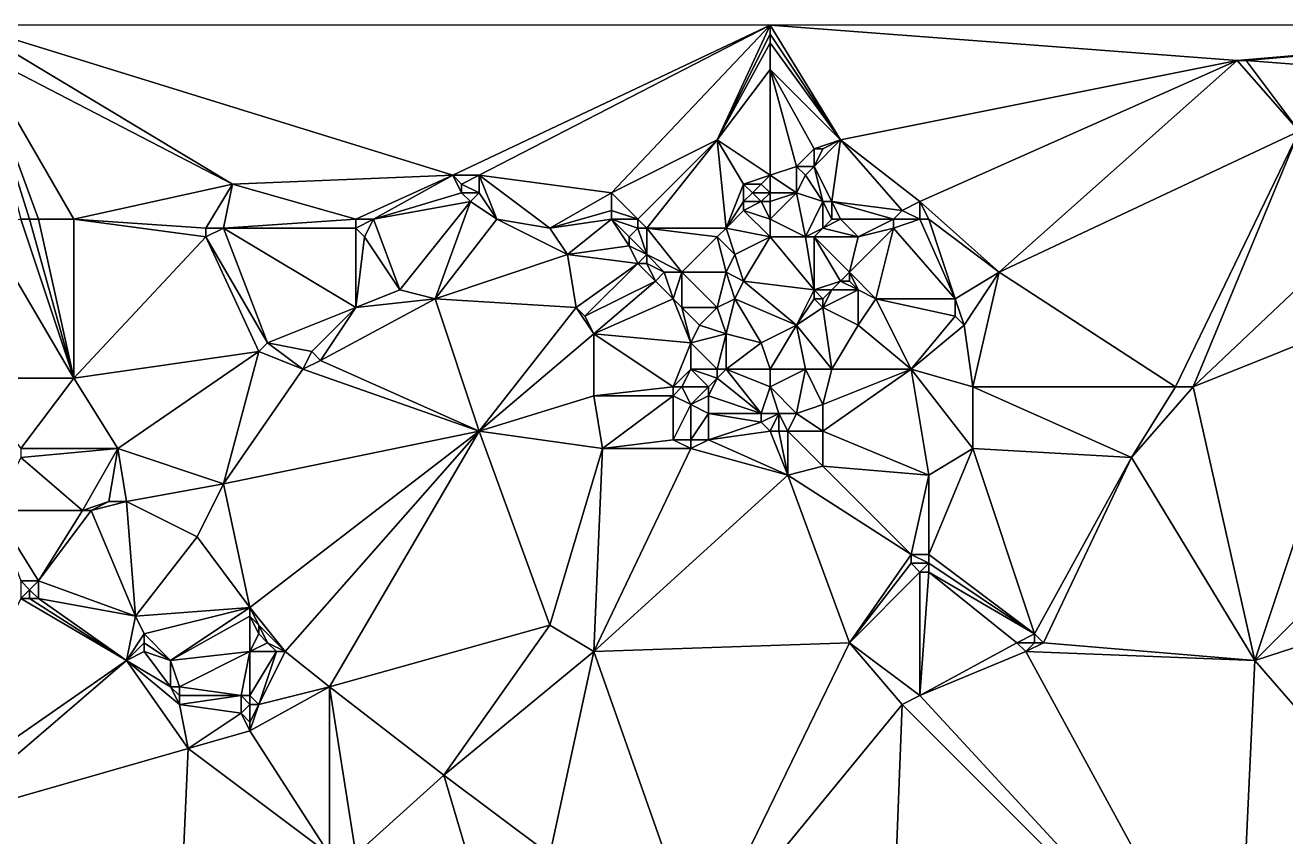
# Model space of a CAD drawing. Extents: x 2679276 to 2679656, y 1246784 to 1247152.
# Drawn here: x 2679334 to 2679405.5, y 1247105.8 to 1247151.8 of the extents above; entities that cross this region are included whole.
import ezdxf

# ---------------------------------------------------------------- set-up
doc = ezdxf.new("R2010")
doc.units = 0

msp = doc.modelspace()

# ---------------------------------------------------------------- linework, layer by layer
for points in [[(2679330.75, 1247151.75, 444.699), (2679358.25, 1247143.25, 442.256), (2679376.25, 1247151.75, 440.033)], [(2679330.75, 1247151.75, 444.699), (2679345.75, 1247142.75, 443.557), (2679358.25, 1247143.25, 442.256)], [(2679330.75, 1247151.75, 444.699), (2679331.25, 1247150.25, 444.602), (2679345.75, 1247142.75, 443.557)], [(2679359.75, 1247143.25, 442.085), (2679376.25, 1247151.75, 440.033), (2679358.25, 1247143.25, 442.256)], [(2679359.75, 1247143.25, 442.085), (2679367.25, 1247142.25, 440.998), (2679376.25, 1247151.75, 440.033)], [(2679367.25, 1247142.25, 440.998), (2679373.25, 1247145.25, 440.767), (2679376.25, 1247151.75, 440.033)], [(2679376.25, 1247151.25, 439.96), (2679376.25, 1247151.75, 440.033), (2679373.25, 1247145.25, 440.767)], [(2679376.25, 1247151.75, 440.033), (2679402.75, 1247149.75, 440.264), (2679426.25, 1247151.75, 439.524)], [(2679376.25, 1247151.75, 440.033), (2679380.25, 1247145.25, 440.668), (2679402.75, 1247149.75, 440.264)], [(2679376.25, 1247151.75, 440.033), (2679376.25, 1247151.25, 439.96), (2679380.25, 1247145.25, 440.668)], [(2679403.25, 1247149.75, 440.259), (2679426.25, 1247151.75, 439.524), (2679402.75, 1247149.75, 440.264)], [(2679416.25, 1247148.75, 439.278), (2679426.25, 1247151.75, 439.524), (2679403.25, 1247149.75, 440.259)], [(2679376.25, 1247150.75, 439.905), (2679376.25, 1247151.25, 439.96), (2679373.25, 1247145.25, 440.767)], [(2679376.25, 1247151.25, 439.96), (2679376.25, 1247150.75, 439.905), (2679380.25, 1247145.25, 440.668)], [(2679331.25, 1247150.25, 444.602), (2679334.75, 1247140.75, 444.525), (2679336.75, 1247140.75, 444.458)], [(2679334.75, 1247140.75, 444.525), (2679331.25, 1247150.25, 444.602), (2679334.25, 1247140.75, 444.55)], [(2679331.25, 1247150.25, 444.602), (2679333.75, 1247140.75, 444.577), (2679334.25, 1247140.75, 444.55)], [(2679331.25, 1247150.25, 444.602), (2679336.75, 1247140.75, 444.458), (2679345.75, 1247142.75, 443.557)], [(2679376.25, 1247149.25, 439.885), (2679376.25, 1247150.75, 439.905), (2679373.25, 1247145.25, 440.767)], [(2679376.25, 1247150.75, 439.905), (2679376.25, 1247149.25, 439.885), (2679380.25, 1247145.25, 440.668)], [(2679380.25, 1247145.25, 440.668), (2679384.75, 1247141.75, 440.196), (2679402.75, 1247149.75, 440.264)], [(2679384.75, 1247141.75, 440.196), (2679389.25, 1247137.75, 440.352), (2679402.75, 1247149.75, 440.264)], [(2679389.25, 1247137.75, 440.352), (2679406.25, 1247145.75, 440.239), (2679402.75, 1247149.75, 440.264)], [(2679403.25, 1247149.75, 440.259), (2679402.75, 1247149.75, 440.264), (2679406.25, 1247145.75, 440.239)], [(2679416.25, 1247148.75, 439.278), (2679403.25, 1247149.75, 440.259), (2679406.25, 1247145.75, 440.239)], [(2679376.25, 1247149.25, 439.885), (2679373.25, 1247145.25, 440.767), (2679376.25, 1247143.25, 440.843)], [(2679376.25, 1247149.25, 439.885), (2679378.75, 1247144.75, 440.742), (2679380.25, 1247145.25, 440.668)], [(2679376.25, 1247149.25, 439.885), (2679377.75, 1247143.75, 440.792), (2679378.75, 1247144.75, 440.742)], [(2679377.75, 1247143.75, 440.792), (2679376.25, 1247149.25, 439.885), (2679376.25, 1247143.25, 440.843)], [(2679367.25, 1247142.25, 440.998), (2679368.75, 1247140.75, 440.869), (2679373.25, 1247145.25, 440.767)], [(2679368.75, 1247140.75, 440.869), (2679369.25, 1247140.25, 440.817), (2679373.25, 1247145.25, 440.767)], [(2679369.25, 1247140.25, 440.817), (2679373.75, 1247140.25, 440.68), (2679373.25, 1247145.25, 440.767)], [(2679374.75, 1247142.75, 440.862), (2679373.25, 1247145.25, 440.767), (2679373.75, 1247140.25, 440.68)], [(2679374.75, 1247142.75, 440.862), (2679376.25, 1247143.25, 440.843), (2679373.25, 1247145.25, 440.767)], [(2679379.25, 1247144.75, 440.726), (2679380.25, 1247145.25, 440.668), (2679378.75, 1247144.75, 440.742)], [(2679380.25, 1247145.25, 440.668), (2679378.75, 1247143.75, 440.74), (2679379.75, 1247141.75, 440.478)], [(2679379.25, 1247144.75, 440.726), (2679378.75, 1247143.75, 440.74), (2679380.25, 1247145.25, 440.668)], [(2679380.25, 1247145.25, 440.668), (2679379.75, 1247141.75, 440.478), (2679383.75, 1247141.25, 440.178)], [(2679384.75, 1247141.75, 440.196), (2679380.25, 1247145.25, 440.668), (2679383.75, 1247141.25, 440.178)], [(2679389.25, 1247137.75, 440.352), (2679399.25, 1247131.25, 440.12), (2679406.25, 1247145.75, 440.239)], [(2679399.25, 1247131.25, 440.12), (2679400.25, 1247131.25, 440.069), (2679406.25, 1247145.75, 440.239)], [(2679409.25, 1247139.75, 440.251), (2679406.25, 1247145.75, 440.239), (2679400.25, 1247131.25, 440.069)], [(2679378.75, 1247143.75, 440.74), (2679378.75, 1247144.75, 440.742), (2679377.75, 1247143.75, 440.792)], [(2679378.75, 1247144.75, 440.742), (2679378.75, 1247143.75, 440.74), (2679379.25, 1247144.75, 440.726)], [(2679345.75, 1247142.75, 443.557), (2679352.75, 1247140.75, 442.155), (2679358.25, 1247143.25, 442.256)], [(2679352.75, 1247140.75, 442.155), (2679353.75, 1247140.75, 442.112), (2679358.25, 1247143.25, 442.256)], [(2679353.75, 1247140.75, 442.112), (2679358.75, 1247142.25, 442.275), (2679358.25, 1247143.25, 442.256)], [(2679358.75, 1247142.75, 442.253), (2679358.25, 1247143.25, 442.256), (2679358.75, 1247142.25, 442.275)], [(2679359.75, 1247143.25, 442.085), (2679358.25, 1247143.25, 442.256), (2679358.75, 1247142.75, 442.253)], [(2679358.75, 1247142.75, 442.253), (2679359.75, 1247142.25, 442.203), (2679359.75, 1247143.25, 442.085)], [(2679359.75, 1247142.25, 442.203), (2679360.75, 1247140.75, 442.265), (2679359.75, 1247143.25, 442.085)], [(2679359.75, 1247143.25, 442.085), (2679363.75, 1247140.25, 442.021), (2679367.25, 1247142.25, 440.998)], [(2679363.75, 1247140.25, 442.021), (2679359.75, 1247143.25, 442.085), (2679360.75, 1247140.75, 442.265)], [(2679376.25, 1247143.25, 440.843), (2679374.75, 1247142.75, 440.862), (2679375.75, 1247142.75, 440.861)], [(2679376.25, 1247142.25, 440.848), (2679376.25, 1247143.25, 440.843), (2679375.75, 1247142.75, 440.861)], [(2679377.75, 1247143.75, 440.792), (2679376.25, 1247143.25, 440.843), (2679377.75, 1247142.25, 440.755)], [(2679376.25, 1247142.25, 440.848), (2679377.75, 1247142.25, 440.755), (2679376.25, 1247143.25, 440.843)], [(2679378.25, 1247143.25, 440.758), (2679378.75, 1247143.75, 440.74), (2679377.75, 1247143.75, 440.792)], [(2679377.75, 1247143.75, 440.792), (2679377.75, 1247142.25, 440.755), (2679378.25, 1247143.25, 440.758)], [(2679378.25, 1247143.25, 440.758), (2679377.75, 1247142.25, 440.755), (2679379.25, 1247141.75, 440.544)], [(2679378.75, 1247143.75, 440.74), (2679378.25, 1247143.25, 440.758), (2679379.25, 1247141.75, 440.544)], [(2679379.25, 1247141.75, 440.544), (2679379.75, 1247141.75, 440.478), (2679378.75, 1247143.75, 440.74)], [(2679344.25, 1247140.25, 443.909), (2679345.75, 1247142.75, 443.557), (2679336.75, 1247140.75, 444.458)], [(2679345.25, 1247140.25, 443.761), (2679345.75, 1247142.75, 443.557), (2679344.25, 1247140.25, 443.909)], [(2679345.25, 1247140.25, 443.761), (2679352.75, 1247140.75, 442.155), (2679345.75, 1247142.75, 443.557)], [(2679358.75, 1247142.25, 442.275), (2679359.75, 1247142.25, 442.203), (2679358.75, 1247142.75, 442.253)], [(2679374.75, 1247141.75, 440.87), (2679374.75, 1247142.75, 440.862), (2679373.75, 1247140.25, 440.68)], [(2679374.75, 1247142.75, 440.862), (2679375.25, 1247142.25, 440.874), (2679375.75, 1247142.75, 440.861)], [(2679374.75, 1247141.75, 440.87), (2679375.25, 1247142.25, 440.874), (2679374.75, 1247142.75, 440.862)], [(2679375.25, 1247142.25, 440.874), (2679376.25, 1247142.25, 440.848), (2679375.75, 1247142.75, 440.861)], [(2679353.75, 1247140.75, 442.112), (2679359.25, 1247141.75, 442.274), (2679358.75, 1247142.25, 442.275)], [(2679353.75, 1247140.75, 442.112), (2679355.25, 1247136.75, 442.476), (2679359.25, 1247141.75, 442.274)], [(2679357.25, 1247136.25, 442.454), (2679359.25, 1247141.75, 442.274), (2679355.25, 1247136.75, 442.476)], [(2679357.25, 1247136.25, 442.454), (2679360.75, 1247140.75, 442.265), (2679359.25, 1247141.75, 442.274)], [(2679359.75, 1247142.25, 442.203), (2679358.75, 1247142.25, 442.275), (2679359.25, 1247141.75, 442.274)], [(2679359.75, 1247142.25, 442.203), (2679359.25, 1247141.75, 442.274), (2679360.75, 1247140.75, 442.265)], [(2679367.25, 1247141.25, 441.022), (2679367.25, 1247142.25, 440.998), (2679363.75, 1247140.25, 442.021)], [(2679367.25, 1247141.25, 441.022), (2679368.75, 1247140.75, 440.869), (2679367.25, 1247142.25, 440.998)], [(2679374.75, 1247141.25, 440.831), (2679374.75, 1247141.75, 440.87), (2679373.75, 1247140.25, 440.68)], [(2679375.25, 1247142.25, 440.874), (2679374.75, 1247141.75, 440.87), (2679375.75, 1247141.75, 440.847)], [(2679376.25, 1247140.75, 440.659), (2679375.75, 1247141.75, 440.847), (2679374.75, 1247141.25, 440.831)], [(2679374.75, 1247141.25, 440.831), (2679375.75, 1247141.75, 440.847), (2679374.75, 1247141.75, 440.87)], [(2679376.25, 1247142.25, 440.848), (2679375.25, 1247142.25, 440.874), (2679375.75, 1247141.75, 440.847)], [(2679376.25, 1247142.25, 440.848), (2679375.75, 1247141.75, 440.847), (2679376.25, 1247141.75, 440.823)], [(2679375.75, 1247141.75, 440.847), (2679376.25, 1247140.75, 440.659), (2679376.25, 1247141.75, 440.823)], [(2679376.25, 1247140.75, 440.659), (2679377.75, 1247142.25, 440.755), (2679376.25, 1247141.75, 440.823)], [(2679377.75, 1247142.25, 440.755), (2679376.25, 1247142.25, 440.848), (2679376.25, 1247141.75, 440.823)], [(2679377.75, 1247142.25, 440.755), (2679376.25, 1247140.75, 440.659), (2679378.25, 1247139.75, 440.178)], [(2679377.75, 1247142.25, 440.755), (2679378.25, 1247139.75, 440.178), (2679379.25, 1247141.75, 440.544)], [(2679379.25, 1247140.25, 440.221), (2679379.25, 1247141.75, 440.544), (2679378.25, 1247139.75, 440.178)], [(2679379.75, 1247140.75, 440.283), (2679379.25, 1247141.75, 440.544), (2679379.25, 1247140.25, 440.221)], [(2679379.25, 1247141.75, 440.544), (2679379.75, 1247140.75, 440.283), (2679379.75, 1247141.75, 440.478)], [(2679383.25, 1247140.75, 440.129), (2679383.75, 1247141.25, 440.178), (2679379.75, 1247141.75, 440.478)], [(2679380.25, 1247140.75, 440.218), (2679379.75, 1247141.75, 440.478), (2679379.75, 1247140.75, 440.283)], [(2679380.25, 1247140.75, 440.218), (2679383.25, 1247140.75, 440.129), (2679379.75, 1247141.75, 440.478)], [(2679384.75, 1247141.75, 440.196), (2679383.75, 1247141.25, 440.178), (2679384.75, 1247140.75, 440.172)], [(2679385.25, 1247140.75, 440.19), (2679389.25, 1247137.75, 440.352), (2679384.75, 1247141.75, 440.196)], [(2679385.25, 1247140.75, 440.19), (2679384.75, 1247141.75, 440.196), (2679384.75, 1247140.75, 440.172)], [(2679367.25, 1247141.25, 441.022), (2679363.75, 1247140.25, 442.021), (2679367.25, 1247140.75, 441.052)], [(2679367.25, 1247141.25, 441.022), (2679367.25, 1247140.75, 441.052), (2679368.75, 1247140.75, 440.869)], [(2679374.75, 1247141.25, 440.831), (2679373.75, 1247140.25, 440.68), (2679376.25, 1247139.75, 440.327)], [(2679376.25, 1247139.75, 440.327), (2679376.25, 1247140.75, 440.659), (2679374.75, 1247141.25, 440.831)], [(2679383.25, 1247140.75, 440.129), (2679384.75, 1247140.75, 440.172), (2679383.75, 1247141.25, 440.178)], [(2679330.75, 1247131.75, 445.064), (2679336.75, 1247131.75, 444.67), (2679331.75, 1247140.25, 444.662)], [(2679333.75, 1247140.75, 444.577), (2679331.75, 1247140.25, 444.662), (2679336.75, 1247131.75, 444.67)], [(2679334.25, 1247140.75, 444.55), (2679333.75, 1247140.75, 444.577), (2679336.75, 1247131.75, 444.67)], [(2679334.75, 1247140.75, 444.525), (2679334.25, 1247140.75, 444.55), (2679336.75, 1247131.75, 444.67)], [(2679336.75, 1247140.75, 444.458), (2679334.75, 1247140.75, 444.525), (2679336.75, 1247131.75, 444.67)], [(2679336.75, 1247140.75, 444.458), (2679336.75, 1247131.75, 444.67), (2679344.25, 1247139.75, 443.948)], [(2679344.25, 1247140.25, 443.909), (2679336.75, 1247140.75, 444.458), (2679344.25, 1247139.75, 443.948)], [(2679344.25, 1247140.25, 443.909), (2679344.25, 1247139.75, 443.948), (2679345.25, 1247140.25, 443.761)], [(2679344.25, 1247139.75, 443.948), (2679347.75, 1247133.75, 443.96), (2679345.25, 1247140.25, 443.761)], [(2679352.75, 1247140.25, 442.169), (2679352.75, 1247140.75, 442.155), (2679345.25, 1247140.25, 443.761)], [(2679352.75, 1247140.25, 442.169), (2679345.25, 1247140.25, 443.761), (2679352.75, 1247135.75, 442.998)], [(2679347.75, 1247133.75, 443.96), (2679352.75, 1247135.75, 442.998), (2679345.25, 1247140.25, 443.761)], [(2679352.75, 1247140.25, 442.169), (2679353.25, 1247139.75, 442.164), (2679353.75, 1247140.75, 442.112)], [(2679352.75, 1247140.75, 442.155), (2679352.75, 1247140.25, 442.169), (2679353.75, 1247140.75, 442.112)], [(2679353.25, 1247139.75, 442.164), (2679352.75, 1247140.25, 442.169), (2679352.75, 1247135.75, 442.998)], [(2679353.25, 1247139.75, 442.164), (2679355.25, 1247136.75, 442.476), (2679353.75, 1247140.75, 442.112)], [(2679364.75, 1247138.75, 442.221), (2679360.75, 1247140.75, 442.265), (2679357.25, 1247136.25, 442.454)], [(2679360.75, 1247140.75, 442.265), (2679364.75, 1247138.75, 442.221), (2679363.75, 1247140.25, 442.021)], [(2679364.75, 1247138.75, 442.221), (2679367.25, 1247140.75, 441.052), (2679363.75, 1247140.25, 442.021)], [(2679364.75, 1247138.75, 442.221), (2679368.25, 1247139.25, 440.927), (2679367.25, 1247140.75, 441.052)], [(2679368.75, 1247140.25, 440.841), (2679368.75, 1247140.75, 440.869), (2679367.25, 1247140.75, 441.052)], [(2679368.25, 1247139.75, 440.9), (2679367.25, 1247140.75, 441.052), (2679368.25, 1247139.25, 440.927)], [(2679368.25, 1247139.75, 440.9), (2679368.75, 1247140.25, 440.841), (2679367.25, 1247140.75, 441.052)], [(2679368.25, 1247139.75, 440.9), (2679369.25, 1247138.75, 440.784), (2679368.75, 1247140.25, 440.841)], [(2679369.25, 1247140.25, 440.817), (2679368.75, 1247140.75, 440.869), (2679368.75, 1247140.25, 440.841)], [(2679368.75, 1247140.25, 440.841), (2679369.25, 1247138.75, 440.784), (2679369.25, 1247140.25, 440.817)], [(2679373.25, 1247139.75, 440.605), (2679373.75, 1247140.25, 440.68), (2679369.25, 1247140.25, 440.817)], [(2679373.25, 1247139.75, 440.605), (2679369.25, 1247140.25, 440.817), (2679371.25, 1247137.75, 440.498)], [(2679369.25, 1247138.75, 440.784), (2679371.25, 1247137.75, 440.498), (2679369.25, 1247140.25, 440.817)], [(2679373.25, 1247139.75, 440.605), (2679374.25, 1247138.75, 440.103), (2679373.75, 1247140.25, 440.68)], [(2679374.25, 1247138.75, 440.103), (2679376.25, 1247139.75, 440.327), (2679373.75, 1247140.25, 440.68)], [(2679376.25, 1247139.75, 440.327), (2679378.25, 1247139.75, 440.178), (2679376.25, 1247140.75, 440.659)], [(2679378.75, 1247139.75, 440.129), (2679379.25, 1247140.25, 440.221), (2679378.25, 1247139.75, 440.178)], [(2679378.75, 1247139.75, 440.129), (2679381.25, 1247139.75, 439.939), (2679379.25, 1247140.25, 440.221)], [(2679379.75, 1247140.75, 440.283), (2679379.25, 1247140.25, 440.221), (2679380.25, 1247140.75, 440.218)], [(2679381.25, 1247139.75, 439.939), (2679380.25, 1247140.75, 440.218), (2679379.25, 1247140.25, 440.221)], [(2679380.25, 1247140.75, 440.218), (2679381.25, 1247139.75, 439.939), (2679383.25, 1247140.75, 440.129)], [(2679381.25, 1247139.75, 439.939), (2679380.75, 1247137.75, 439.64), (2679383.25, 1247140.25, 440.08)], [(2679383.25, 1247140.25, 440.08), (2679380.75, 1247137.75, 439.64), (2679382.25, 1247136.25, 439.941)], [(2679383.25, 1247140.25, 440.08), (2679383.25, 1247140.75, 440.129), (2679381.25, 1247139.75, 439.939)], [(2679386.75, 1247136.25, 440.434), (2679383.25, 1247140.25, 440.08), (2679382.25, 1247136.25, 439.941)], [(2679383.25, 1247140.75, 440.129), (2679383.25, 1247140.25, 440.08), (2679384.75, 1247140.75, 440.172)], [(2679383.25, 1247140.25, 440.08), (2679386.75, 1247136.25, 440.434), (2679384.75, 1247140.75, 440.172)], [(2679385.25, 1247140.75, 440.19), (2679384.75, 1247140.75, 440.172), (2679386.75, 1247136.25, 440.434)], [(2679385.25, 1247140.75, 440.19), (2679386.75, 1247136.25, 440.434), (2679389.25, 1247137.75, 440.352)], [(2679347.25, 1247133.25, 444.057), (2679344.25, 1247139.75, 443.948), (2679336.75, 1247131.75, 444.67)], [(2679347.75, 1247133.75, 443.96), (2679344.25, 1247139.75, 443.948), (2679347.25, 1247133.25, 444.057)], [(2679353.25, 1247139.75, 442.164), (2679352.75, 1247135.75, 442.998), (2679355.25, 1247136.75, 442.476)], [(2679368.25, 1247139.75, 440.9), (2679368.25, 1247139.25, 440.927), (2679369.25, 1247138.75, 440.784)], [(2679371.25, 1247137.75, 440.498), (2679373.75, 1247137.75, 439.808), (2679373.25, 1247139.75, 440.605)], [(2679374.25, 1247138.75, 440.103), (2679373.25, 1247139.75, 440.605), (2679373.75, 1247137.75, 439.808)], [(2679374.25, 1247138.75, 440.103), (2679374.75, 1247137.25, 439.449), (2679376.25, 1247139.75, 440.327)], [(2679374.75, 1247137.25, 439.449), (2679378.75, 1247136.75, 439.419), (2679376.25, 1247139.75, 440.327)], [(2679378.25, 1247139.75, 440.178), (2679376.25, 1247139.75, 440.327), (2679378.75, 1247136.75, 439.419)], [(2679378.25, 1247139.75, 440.178), (2679378.75, 1247136.75, 439.419), (2679378.75, 1247139.75, 440.129)], [(2679380.25, 1247137.25, 439.582), (2679378.75, 1247139.75, 440.129), (2679378.75, 1247136.75, 439.419)], [(2679381.25, 1247139.75, 439.939), (2679378.75, 1247139.75, 440.129), (2679380.75, 1247137.75, 439.64)], [(2679380.25, 1247137.25, 439.582), (2679380.75, 1247137.75, 439.64), (2679378.75, 1247139.75, 440.129)], [(2679409.25, 1247139.75, 440.251), (2679400.25, 1247131.25, 440.069), (2679410.25, 1247135.25, 440.136)], [(2679365.25, 1247135.75, 442.427), (2679364.75, 1247138.75, 442.221), (2679357.25, 1247136.25, 442.454)], [(2679364.75, 1247138.75, 442.221), (2679368.75, 1247138.25, 440.927), (2679368.25, 1247139.25, 440.927)], [(2679364.75, 1247138.75, 442.221), (2679365.25, 1247135.75, 442.427), (2679368.75, 1247138.25, 440.927)], [(2679368.75, 1247138.25, 440.927), (2679369.25, 1247138.75, 440.784), (2679368.25, 1247139.25, 440.927)], [(2679369.25, 1247138.25, 440.824), (2679369.25, 1247138.75, 440.784), (2679368.75, 1247138.25, 440.927)], [(2679370.25, 1247137.75, 440.692), (2679371.25, 1247137.75, 440.498), (2679369.25, 1247138.75, 440.784)], [(2679369.25, 1247138.75, 440.784), (2679369.25, 1247138.25, 440.824), (2679370.25, 1247137.75, 440.692)], [(2679374.75, 1247137.25, 439.449), (2679374.25, 1247138.75, 440.103), (2679373.75, 1247137.75, 439.808)], [(2679365.25, 1247135.75, 442.427), (2679365.75, 1247135.25, 442.411), (2679368.75, 1247138.25, 440.927)], [(2679365.75, 1247135.25, 442.411), (2679369.75, 1247137.25, 440.785), (2679368.75, 1247138.25, 440.927)], [(2679369.25, 1247138.25, 440.824), (2679368.75, 1247138.25, 440.927), (2679369.75, 1247137.25, 440.785)], [(2679369.75, 1247137.25, 440.785), (2679370.25, 1247137.75, 440.692), (2679369.25, 1247138.25, 440.824)], [(2679369.75, 1247137.25, 440.785), (2679370.75, 1247136.25, 440.322), (2679370.25, 1247137.75, 440.692)], [(2679371.25, 1247137.75, 440.498), (2679370.25, 1247137.75, 440.692), (2679370.75, 1247136.25, 440.322)], [(2679370.75, 1247136.25, 440.322), (2679371.25, 1247135.75, 439.995), (2679371.25, 1247137.75, 440.498)], [(2679373.25, 1247135.75, 439.335), (2679371.25, 1247137.75, 440.498), (2679371.25, 1247135.75, 439.995)], [(2679371.25, 1247137.75, 440.498), (2679373.25, 1247135.75, 439.335), (2679373.75, 1247137.75, 439.808)], [(2679374.25, 1247136.25, 439.268), (2679373.75, 1247137.75, 439.808), (2679373.25, 1247135.75, 439.335)], [(2679374.75, 1247137.25, 439.449), (2679373.75, 1247137.75, 439.808), (2679374.25, 1247136.25, 439.268)], [(2679380.25, 1247137.25, 439.582), (2679380.75, 1247137.25, 439.623), (2679380.75, 1247137.75, 439.64)], [(2679380.75, 1247137.25, 439.623), (2679381.25, 1247136.75, 439.711), (2679380.75, 1247137.75, 439.64)], [(2679381.25, 1247136.75, 439.711), (2679382.25, 1247136.25, 439.941), (2679380.75, 1247137.75, 439.64)], [(2679386.75, 1247136.25, 440.434), (2679387.25, 1247134.75, 440.691), (2679389.25, 1247137.75, 440.352)], [(2679387.25, 1247134.75, 440.691), (2679387.75, 1247131.25, 441.177), (2679389.25, 1247137.75, 440.352)], [(2679399.25, 1247131.25, 440.12), (2679389.25, 1247137.75, 440.352), (2679387.75, 1247131.25, 441.177)], [(2679352.75, 1247135.75, 442.998), (2679357.25, 1247136.25, 442.454), (2679355.25, 1247136.75, 442.476)], [(2679365.75, 1247135.25, 442.411), (2679366.25, 1247134.25, 442.403), (2679369.75, 1247137.25, 440.785)], [(2679370.75, 1247136.25, 440.322), (2679369.75, 1247137.25, 440.785), (2679366.25, 1247134.25, 442.403)], [(2679374.25, 1247136.25, 439.268), (2679377.75, 1247134.75, 439.247), (2679374.75, 1247137.25, 439.449)], [(2679374.75, 1247137.25, 439.449), (2679377.75, 1247134.75, 439.247), (2679378.75, 1247136.75, 439.419)], [(2679378.75, 1247136.25, 439.375), (2679378.75, 1247136.75, 439.419), (2679377.75, 1247134.75, 439.247)], [(2679379.75, 1247136.75, 439.522), (2679380.25, 1247137.25, 439.582), (2679378.75, 1247136.75, 439.419)], [(2679379.75, 1247136.75, 439.522), (2679378.75, 1247136.75, 439.419), (2679379.25, 1247136.25, 439.445)], [(2679378.75, 1247136.25, 439.375), (2679379.25, 1247136.25, 439.445), (2679378.75, 1247136.75, 439.419)], [(2679379.25, 1247135.75, 439.458), (2679379.75, 1247136.75, 439.522), (2679379.25, 1247136.25, 439.445)], [(2679379.75, 1247136.75, 439.522), (2679379.25, 1247135.75, 439.458), (2679381.25, 1247136.75, 439.711)], [(2679381.25, 1247136.75, 439.711), (2679379.25, 1247135.75, 439.458), (2679381.25, 1247134.75, 440.241)], [(2679379.75, 1247136.75, 439.522), (2679381.25, 1247136.75, 439.711), (2679380.25, 1247137.25, 439.582)], [(2679380.25, 1247137.25, 439.582), (2679381.25, 1247136.75, 439.711), (2679380.75, 1247137.25, 439.623)], [(2679381.25, 1247136.75, 439.711), (2679381.25, 1247134.75, 440.241), (2679382.25, 1247136.25, 439.941)], [(2679352.75, 1247135.75, 442.998), (2679350.75, 1247132.75, 443.616), (2679357.25, 1247136.25, 442.454)], [(2679350.75, 1247132.75, 443.616), (2679359.75, 1247128.75, 442.936), (2679357.25, 1247136.25, 442.454)], [(2679357.25, 1247136.25, 442.454), (2679359.75, 1247128.75, 442.936), (2679365.25, 1247135.75, 442.427)], [(2679366.25, 1247134.25, 442.403), (2679371.75, 1247133.75, 439.629), (2679370.75, 1247136.25, 440.322)], [(2679371.25, 1247135.75, 439.995), (2679370.75, 1247136.25, 440.322), (2679371.75, 1247133.75, 439.629)], [(2679373.75, 1247134.25, 439.108), (2679374.25, 1247136.25, 439.268), (2679373.25, 1247135.75, 439.335)], [(2679373.75, 1247134.25, 439.108), (2679375.75, 1247133.75, 439.126), (2679374.25, 1247136.25, 439.268)], [(2679377.75, 1247134.75, 439.247), (2679374.25, 1247136.25, 439.268), (2679375.75, 1247133.75, 439.126)], [(2679378.75, 1247136.25, 439.375), (2679377.75, 1247134.75, 439.247), (2679379.25, 1247135.75, 439.458)], [(2679378.75, 1247136.25, 439.375), (2679379.25, 1247135.75, 439.458), (2679379.25, 1247136.25, 439.445)], [(2679381.25, 1247134.75, 440.241), (2679384.25, 1247132.25, 441.281), (2679382.25, 1247136.25, 439.941)], [(2679386.75, 1247136.25, 440.434), (2679382.25, 1247136.25, 439.941), (2679386.75, 1247135.25, 440.619)], [(2679386.75, 1247135.25, 440.619), (2679382.25, 1247136.25, 439.941), (2679384.25, 1247132.25, 441.281)], [(2679387.25, 1247134.75, 440.691), (2679386.75, 1247136.25, 440.434), (2679386.75, 1247135.25, 440.619)], [(2679352.75, 1247135.75, 442.998), (2679347.75, 1247133.75, 443.96), (2679350.25, 1247133.25, 443.655)], [(2679350.75, 1247132.75, 443.616), (2679352.75, 1247135.75, 442.998), (2679350.25, 1247133.25, 443.655)], [(2679365.25, 1247135.75, 442.427), (2679359.75, 1247128.75, 442.936), (2679366.25, 1247134.25, 442.403)], [(2679365.75, 1247135.25, 442.411), (2679365.25, 1247135.75, 442.427), (2679366.25, 1247134.25, 442.403)], [(2679372.25, 1247134.75, 439.435), (2679371.25, 1247135.75, 439.995), (2679371.75, 1247133.75, 439.629)], [(2679371.25, 1247135.75, 439.995), (2679372.25, 1247134.75, 439.435), (2679373.25, 1247135.75, 439.335)], [(2679373.75, 1247134.25, 439.108), (2679373.25, 1247135.75, 439.335), (2679372.25, 1247134.75, 439.435)], [(2679379.25, 1247135.75, 439.458), (2679377.75, 1247134.75, 439.247), (2679379.75, 1247132.25, 440.811)], [(2679381.25, 1247134.75, 440.241), (2679379.25, 1247135.75, 439.458), (2679379.75, 1247132.25, 440.811)], [(2679384.25, 1247132.25, 441.281), (2679387.25, 1247134.75, 440.691), (2679386.75, 1247135.25, 440.619)], [(2679400.25, 1247131.25, 440.069), (2679403.75, 1247115.75, 439.894), (2679410.25, 1247135.25, 440.136)], [(2679418.75, 1247130.75, 440.025), (2679410.25, 1247135.25, 440.136), (2679403.75, 1247115.75, 439.894)], [(2679372.25, 1247134.75, 439.435), (2679371.75, 1247133.75, 439.629), (2679373.75, 1247134.25, 439.108)], [(2679376.25, 1247132.25, 439.864), (2679377.75, 1247134.75, 439.247), (2679375.75, 1247133.75, 439.126)], [(2679376.25, 1247132.25, 439.864), (2679378.25, 1247132.25, 440.309), (2679377.75, 1247134.75, 439.247)], [(2679378.25, 1247132.25, 440.309), (2679379.75, 1247132.25, 440.811), (2679377.75, 1247134.75, 439.247)], [(2679381.25, 1247134.75, 440.241), (2679379.75, 1247132.25, 440.811), (2679384.25, 1247132.25, 441.281)], [(2679387.75, 1247131.25, 441.177), (2679387.25, 1247134.75, 440.691), (2679384.25, 1247132.25, 441.281)], [(2679347.25, 1247133.25, 444.057), (2679349.75, 1247132.25, 443.78), (2679347.75, 1247133.75, 443.96)], [(2679350.25, 1247133.25, 443.655), (2679347.75, 1247133.75, 443.96), (2679349.75, 1247132.25, 443.78)], [(2679366.25, 1247130.75, 442.496), (2679366.25, 1247134.25, 442.403), (2679359.75, 1247128.75, 442.936)], [(2679370.75, 1247131.25, 440.912), (2679371.75, 1247133.75, 439.629), (2679366.25, 1247134.25, 442.403)], [(2679366.25, 1247134.25, 442.403), (2679366.25, 1247130.75, 442.496), (2679370.75, 1247131.25, 440.912)], [(2679371.75, 1247132.25, 439.973), (2679371.75, 1247133.75, 439.629), (2679370.75, 1247131.25, 440.912)], [(2679371.75, 1247133.75, 439.629), (2679373.25, 1247132.25, 439.603), (2679373.75, 1247134.25, 439.108)], [(2679371.75, 1247133.75, 439.629), (2679371.75, 1247132.25, 439.973), (2679373.25, 1247132.25, 439.603)], [(2679373.75, 1247132.25, 439.607), (2679373.75, 1247134.25, 439.108), (2679373.25, 1247132.25, 439.603)], [(2679373.75, 1247134.25, 439.108), (2679373.75, 1247132.25, 439.607), (2679375.75, 1247133.75, 439.126)], [(2679376.25, 1247132.25, 439.864), (2679375.75, 1247133.75, 439.126), (2679373.75, 1247132.25, 439.607)], [(2679336.75, 1247131.75, 444.67), (2679339.25, 1247127.75, 444.595), (2679347.25, 1247133.25, 444.057)], [(2679345.25, 1247125.75, 444.551), (2679347.25, 1247133.25, 444.057), (2679339.25, 1247127.75, 444.595)], [(2679347.25, 1247133.25, 444.057), (2679345.25, 1247125.75, 444.551), (2679349.75, 1247132.25, 443.78)], [(2679350.75, 1247132.75, 443.616), (2679350.25, 1247133.25, 443.655), (2679349.75, 1247132.25, 443.78)], [(2679350.75, 1247132.75, 443.616), (2679349.75, 1247132.25, 443.78), (2679359.75, 1247128.75, 442.936)], [(2679333.75, 1247127.75, 445.635), (2679336.75, 1247131.75, 444.67), (2679330.75, 1247131.75, 445.064)], [(2679336.75, 1247131.75, 444.67), (2679333.75, 1247127.75, 445.635), (2679339.25, 1247127.75, 444.595)], [(2679345.25, 1247125.75, 444.551), (2679359.75, 1247128.75, 442.936), (2679349.75, 1247132.25, 443.78)], [(2679371.25, 1247131.25, 440.654), (2679371.75, 1247132.25, 439.973), (2679370.75, 1247131.25, 440.912)], [(2679371.25, 1247131.25, 440.654), (2679372.75, 1247131.25, 440.194), (2679371.75, 1247132.25, 439.973)], [(2679371.75, 1247132.25, 439.973), (2679373.25, 1247131.75, 439.864), (2679373.25, 1247132.25, 439.603)], [(2679373.25, 1247131.75, 439.864), (2679371.75, 1247132.25, 439.973), (2679372.75, 1247131.25, 440.194)], [(2679373.25, 1247131.75, 439.864), (2679372.75, 1247130.75, 440.548), (2679375.75, 1247129.75, 441.503)], [(2679373.25, 1247131.75, 439.864), (2679372.75, 1247131.25, 440.194), (2679372.75, 1247130.75, 440.548)], [(2679373.25, 1247131.75, 439.864), (2679373.75, 1247132.25, 439.607), (2679373.25, 1247132.25, 439.603)], [(2679375.75, 1247129.75, 441.503), (2679373.75, 1247132.25, 439.607), (2679373.25, 1247131.75, 439.864)], [(2679376.25, 1247131.25, 440.647), (2679373.75, 1247132.25, 439.607), (2679375.75, 1247129.75, 441.503)], [(2679376.25, 1247131.25, 440.647), (2679376.25, 1247132.25, 439.864), (2679373.75, 1247132.25, 439.607)], [(2679378.25, 1247132.25, 440.309), (2679376.25, 1247131.25, 440.647), (2679377.75, 1247129.75, 441.604)], [(2679376.25, 1247132.25, 439.864), (2679376.25, 1247131.25, 440.647), (2679378.25, 1247132.25, 440.309)], [(2679379.25, 1247130.25, 441.545), (2679378.25, 1247132.25, 440.309), (2679377.75, 1247129.75, 441.604)], [(2679378.25, 1247132.25, 440.309), (2679379.25, 1247130.25, 441.545), (2679379.75, 1247132.25, 440.811)], [(2679379.25, 1247130.25, 441.545), (2679384.25, 1247132.25, 441.281), (2679379.75, 1247132.25, 440.811)], [(2679379.25, 1247128.75, 441.898), (2679384.25, 1247132.25, 441.281), (2679379.25, 1247130.25, 441.545)], [(2679384.25, 1247132.25, 441.281), (2679379.25, 1247128.75, 441.898), (2679385.25, 1247126.25, 441.949)], [(2679384.25, 1247132.25, 441.281), (2679387.75, 1247127.75, 441.679), (2679387.75, 1247131.25, 441.177)], [(2679384.25, 1247132.25, 441.281), (2679385.25, 1247126.25, 441.949), (2679387.75, 1247127.75, 441.679)], [(2679370.75, 1247130.75, 441.169), (2679370.75, 1247131.25, 440.912), (2679366.25, 1247130.75, 442.496)], [(2679371.25, 1247131.25, 440.654), (2679370.75, 1247130.75, 441.169), (2679371.75, 1247130.25, 441.12)], [(2679370.75, 1247131.25, 440.912), (2679370.75, 1247130.75, 441.169), (2679371.25, 1247131.25, 440.654)], [(2679371.25, 1247131.25, 440.654), (2679371.75, 1247130.25, 441.12), (2679372.75, 1247131.25, 440.194)], [(2679372.75, 1247131.25, 440.194), (2679371.75, 1247130.25, 441.12), (2679372.75, 1247130.75, 440.548)], [(2679376.25, 1247131.25, 440.647), (2679375.75, 1247129.75, 441.503), (2679376.75, 1247129.75, 441.556)], [(2679376.75, 1247129.75, 441.556), (2679377.75, 1247129.75, 441.604), (2679376.25, 1247131.25, 440.647)], [(2679387.75, 1247131.25, 441.177), (2679396.75, 1247127.25, 440.368), (2679399.25, 1247131.25, 440.12)], [(2679387.75, 1247127.75, 441.679), (2679396.75, 1247127.25, 440.368), (2679387.75, 1247131.25, 441.177)], [(2679396.75, 1247127.25, 440.368), (2679400.25, 1247131.25, 440.069), (2679399.25, 1247131.25, 440.12)], [(2679396.75, 1247127.25, 440.368), (2679403.75, 1247115.75, 439.894), (2679400.25, 1247131.25, 440.069)], [(2679366.75, 1247127.75, 442.485), (2679366.25, 1247130.75, 442.496), (2679359.75, 1247128.75, 442.936)], [(2679366.25, 1247130.75, 442.496), (2679366.75, 1247127.75, 442.485), (2679370.75, 1247130.75, 441.169)], [(2679370.75, 1247130.75, 441.169), (2679366.75, 1247127.75, 442.485), (2679370.75, 1247128.25, 442.233)], [(2679370.75, 1247130.75, 441.169), (2679370.75, 1247128.25, 442.233), (2679371.75, 1247130.25, 441.12)], [(2679371.75, 1247128.25, 442.166), (2679371.75, 1247130.25, 441.12), (2679370.75, 1247128.25, 442.233)], [(2679371.75, 1247130.25, 441.12), (2679372.75, 1247129.75, 441.329), (2679372.75, 1247130.75, 440.548)], [(2679371.75, 1247130.25, 441.12), (2679371.75, 1247128.25, 442.166), (2679372.75, 1247129.75, 441.329)], [(2679372.75, 1247129.75, 441.329), (2679375.75, 1247129.75, 441.503), (2679372.75, 1247130.75, 440.548)], [(2679379.25, 1247130.25, 441.545), (2679377.75, 1247129.75, 441.604), (2679379.25, 1247128.75, 441.898)], [(2679418.75, 1247130.75, 440.025), (2679403.75, 1247115.75, 439.894), (2679422.25, 1247121.75, 439.997)], [(2679372.75, 1247129.75, 441.329), (2679371.75, 1247128.25, 442.166), (2679372.75, 1247128.25, 442.081)], [(2679375.75, 1247129.25, 441.694), (2679372.75, 1247129.75, 441.329), (2679372.75, 1247128.25, 442.081)], [(2679375.75, 1247129.25, 441.694), (2679375.75, 1247129.75, 441.503), (2679372.75, 1247129.75, 441.329)], [(2679375.75, 1247129.25, 441.694), (2679376.25, 1247128.75, 441.832), (2679376.75, 1247129.75, 441.556)], [(2679375.75, 1247129.75, 441.503), (2679375.75, 1247129.25, 441.694), (2679376.75, 1247129.75, 441.556)], [(2679376.75, 1247128.75, 441.84), (2679376.75, 1247129.75, 441.556), (2679376.25, 1247128.75, 441.832)], [(2679376.75, 1247129.75, 441.556), (2679377.25, 1247128.75, 441.85), (2679377.75, 1247129.75, 441.604)], [(2679377.25, 1247128.75, 441.85), (2679376.75, 1247129.75, 441.556), (2679376.75, 1247128.75, 441.84)], [(2679377.25, 1247128.75, 441.85), (2679379.25, 1247128.75, 441.898), (2679377.75, 1247129.75, 441.604)], [(2679346.75, 1247118.75, 444.552), (2679359.75, 1247128.75, 442.936), (2679345.25, 1247125.75, 444.551)], [(2679346.75, 1247118.75, 444.552), (2679348.75, 1247116.25, 444.495), (2679359.75, 1247128.75, 442.936)], [(2679348.75, 1247116.25, 444.495), (2679351.25, 1247114.25, 444.593), (2679359.75, 1247128.75, 442.936)], [(2679363.75, 1247117.75, 443.434), (2679359.75, 1247128.75, 442.936), (2679351.25, 1247114.25, 444.593)], [(2679363.75, 1247117.75, 443.434), (2679366.75, 1247127.75, 442.485), (2679359.75, 1247128.75, 442.936)], [(2679375.75, 1247129.25, 441.694), (2679372.75, 1247128.25, 442.081), (2679376.25, 1247128.75, 441.832)], [(2679376.25, 1247128.75, 441.832), (2679372.75, 1247128.25, 442.081), (2679377.25, 1247126.25, 441.995)], [(2679377.25, 1247126.25, 441.995), (2679376.75, 1247128.75, 441.84), (2679376.25, 1247128.75, 441.832)], [(2679377.25, 1247126.25, 441.995), (2679377.25, 1247128.75, 441.85), (2679376.75, 1247128.75, 441.84)], [(2679379.25, 1247128.75, 441.898), (2679377.25, 1247128.75, 441.85), (2679379.25, 1247126.75, 442.013)], [(2679377.25, 1247126.25, 441.995), (2679379.25, 1247126.75, 442.013), (2679377.25, 1247128.75, 441.85)], [(2679379.25, 1247126.75, 442.013), (2679385.25, 1247126.25, 441.949), (2679379.25, 1247128.75, 441.898)], [(2679366.75, 1247127.75, 442.485), (2679371.75, 1247127.75, 442.239), (2679370.75, 1247128.25, 442.233)], [(2679371.75, 1247128.25, 442.166), (2679370.75, 1247128.25, 442.233), (2679371.75, 1247127.75, 442.239)], [(2679371.75, 1247127.75, 442.239), (2679372.75, 1247128.25, 442.081), (2679371.75, 1247128.25, 442.166)], [(2679371.75, 1247127.75, 442.239), (2679377.25, 1247126.25, 441.995), (2679372.75, 1247128.25, 442.081)], [(2679333.75, 1247127.75, 445.635), (2679333.75, 1247127.25, 445.663), (2679339.25, 1247127.75, 444.595)], [(2679337.25, 1247124.25, 444.989), (2679339.25, 1247127.75, 444.595), (2679333.75, 1247127.25, 445.663)], [(2679338.75, 1247124.75, 444.7), (2679339.25, 1247127.75, 444.595), (2679337.25, 1247124.25, 444.989)], [(2679339.75, 1247124.75, 444.583), (2679339.25, 1247127.75, 444.595), (2679338.75, 1247124.75, 444.7)], [(2679339.75, 1247124.75, 444.583), (2679345.25, 1247125.75, 444.551), (2679339.25, 1247127.75, 444.595)], [(2679363.75, 1247117.75, 443.434), (2679366.25, 1247116.25, 443.279), (2679366.75, 1247127.75, 442.485)], [(2679371.75, 1247127.75, 442.239), (2679366.75, 1247127.75, 442.485), (2679366.25, 1247116.25, 443.279)], [(2679377.25, 1247126.25, 441.995), (2679371.75, 1247127.75, 442.239), (2679366.25, 1247116.25, 443.279)], [(2679387.75, 1247127.75, 441.679), (2679385.25, 1247121.75, 441.807), (2679391.25, 1247117.25, 440.415)], [(2679387.75, 1247127.75, 441.679), (2679385.25, 1247126.25, 441.949), (2679385.25, 1247121.75, 441.807)], [(2679387.75, 1247127.75, 441.679), (2679391.25, 1247117.25, 440.415), (2679396.75, 1247127.25, 440.368)], [(2679337.25, 1247124.25, 444.989), (2679333.75, 1247127.25, 445.663), (2679332.25, 1247124.25, 445.904)], [(2679379.25, 1247126.75, 442.013), (2679377.25, 1247126.25, 441.995), (2679384.25, 1247121.75, 441.868)], [(2679385.25, 1247126.25, 441.949), (2679379.25, 1247126.75, 442.013), (2679384.25, 1247121.75, 441.868)], [(2679391.75, 1247116.75, 440.386), (2679396.75, 1247127.25, 440.368), (2679391.25, 1247117.25, 440.415)], [(2679391.75, 1247116.75, 440.386), (2679403.75, 1247115.75, 439.894), (2679396.75, 1247127.25, 440.368)], [(2679380.75, 1247116.75, 442.294), (2679377.25, 1247126.25, 441.995), (2679366.25, 1247116.25, 443.279)], [(2679377.25, 1247126.25, 441.995), (2679380.75, 1247116.75, 442.294), (2679384.25, 1247121.75, 441.868)], [(2679385.25, 1247126.25, 441.949), (2679384.25, 1247121.75, 441.868), (2679385.25, 1247121.75, 441.807)], [(2679345.25, 1247125.75, 444.551), (2679339.75, 1247124.75, 444.583), (2679343.75, 1247122.75, 444.643)], [(2679346.75, 1247118.75, 444.552), (2679345.25, 1247125.75, 444.551), (2679343.75, 1247122.75, 444.643)], [(2679337.75, 1247124.25, 444.908), (2679338.75, 1247124.75, 444.7), (2679337.25, 1247124.25, 444.989)], [(2679340.25, 1247118.25, 446.086), (2679339.75, 1247124.75, 444.583), (2679337.75, 1247124.25, 444.908)], [(2679338.75, 1247124.75, 444.7), (2679337.75, 1247124.25, 444.908), (2679339.75, 1247124.75, 444.583)], [(2679340.25, 1247118.25, 446.086), (2679343.75, 1247122.75, 444.643), (2679339.75, 1247124.75, 444.583)], [(2679333.75, 1247120.25, 446.029), (2679334.75, 1247120.25, 445.939), (2679332.25, 1247124.25, 445.904)], [(2679337.25, 1247124.25, 444.989), (2679332.25, 1247124.25, 445.904), (2679334.75, 1247120.25, 445.939)], [(2679337.25, 1247124.25, 444.989), (2679334.75, 1247120.25, 445.939), (2679337.75, 1247124.25, 444.908)], [(2679337.75, 1247124.25, 444.908), (2679334.75, 1247120.25, 445.939), (2679340.25, 1247118.25, 446.086)], [(2679340.25, 1247118.25, 446.086), (2679346.75, 1247118.75, 444.552), (2679343.75, 1247122.75, 444.643)], [(2679384.25, 1247121.25, 441.857), (2679384.25, 1247121.75, 441.868), (2679380.75, 1247116.75, 442.294)], [(2679384.25, 1247121.25, 441.857), (2679385.25, 1247121.25, 441.775), (2679384.25, 1247121.75, 441.868)], [(2679384.25, 1247121.75, 441.868), (2679385.25, 1247121.25, 441.775), (2679385.25, 1247121.75, 441.807)], [(2679385.25, 1247121.25, 441.775), (2679391.25, 1247117.25, 440.415), (2679385.25, 1247121.75, 441.807)], [(2679410.25, 1247108.25, 440.202), (2679422.25, 1247121.75, 439.997), (2679403.75, 1247115.75, 439.894)], [(2679380.75, 1247116.75, 442.294), (2679384.75, 1247120.75, 441.798), (2679384.25, 1247121.25, 441.857)], [(2679384.25, 1247121.25, 441.857), (2679384.75, 1247120.75, 441.798), (2679385.25, 1247121.25, 441.775)], [(2679385.25, 1247120.75, 441.74), (2679385.25, 1247121.25, 441.775), (2679384.75, 1247120.75, 441.798)], [(2679385.25, 1247120.75, 441.74), (2679391.25, 1247117.25, 440.415), (2679385.25, 1247121.25, 441.775)], [(2679333.75, 1247119.25, 446.093), (2679334.25, 1247119.75, 446.034), (2679333.75, 1247120.25, 446.029)], [(2679334.25, 1247119.75, 446.034), (2679334.75, 1247120.25, 445.939), (2679333.75, 1247120.25, 446.029)], [(2679334.25, 1247119.75, 446.034), (2679334.75, 1247119.25, 446.037), (2679334.75, 1247120.25, 445.939)], [(2679334.75, 1247119.25, 446.037), (2679340.25, 1247118.25, 446.086), (2679334.75, 1247120.25, 445.939)], [(2679384.75, 1247120.75, 441.798), (2679380.75, 1247116.75, 442.294), (2679384.75, 1247113.75, 441.846)], [(2679385.25, 1247120.75, 441.74), (2679384.75, 1247120.75, 441.798), (2679384.75, 1247113.75, 441.846)], [(2679390.25, 1247116.75, 440.521), (2679385.25, 1247120.75, 441.74), (2679384.75, 1247113.75, 441.846)], [(2679391.25, 1247117.25, 440.415), (2679385.25, 1247120.75, 441.74), (2679390.25, 1247116.75, 440.521)], [(2679334.25, 1247119.25, 446.072), (2679334.25, 1247119.75, 446.034), (2679333.75, 1247119.25, 446.093)], [(2679334.25, 1247119.25, 446.072), (2679334.75, 1247119.25, 446.037), (2679334.25, 1247119.75, 446.034)], [(2679328.25, 1247107.75, 446.544), (2679339.75, 1247115.75, 446.429), (2679333.75, 1247119.25, 446.093)], [(2679334.25, 1247119.25, 446.072), (2679333.75, 1247119.25, 446.093), (2679339.75, 1247115.75, 446.429)], [(2679334.75, 1247119.25, 446.037), (2679334.25, 1247119.25, 446.072), (2679339.75, 1247115.75, 446.429)], [(2679334.75, 1247119.25, 446.037), (2679339.75, 1247115.75, 446.429), (2679340.25, 1247118.25, 446.086)], [(2679340.75, 1247117.25, 446.267), (2679346.75, 1247118.75, 444.552), (2679340.25, 1247118.25, 446.086)], [(2679340.75, 1247117.25, 446.267), (2679342.25, 1247115.75, 446.408), (2679346.75, 1247118.75, 444.552)], [(2679346.75, 1247118.25, 444.56), (2679346.75, 1247118.75, 444.552), (2679342.25, 1247115.75, 446.408)], [(2679347.25, 1247117.75, 444.491), (2679348.75, 1247116.25, 444.495), (2679346.75, 1247118.75, 444.552)], [(2679346.75, 1247118.25, 444.56), (2679347.25, 1247117.75, 444.491), (2679346.75, 1247118.75, 444.552)], [(2679340.25, 1247118.25, 446.086), (2679339.75, 1247115.75, 446.429), (2679340.75, 1247117.25, 446.267)], [(2679342.25, 1247115.75, 446.408), (2679346.75, 1247116.25, 444.815), (2679346.75, 1247118.25, 444.56)], [(2679347.25, 1247117.75, 444.491), (2679346.75, 1247118.25, 444.56), (2679347.25, 1247117.25, 444.525)], [(2679347.25, 1247117.25, 444.525), (2679346.75, 1247118.25, 444.56), (2679346.75, 1247116.25, 444.815)], [(2679347.25, 1247117.75, 444.491), (2679347.75, 1247116.75, 444.514), (2679348.75, 1247116.25, 444.495)], [(2679347.75, 1247116.75, 444.514), (2679347.25, 1247117.75, 444.491), (2679347.25, 1247117.25, 444.525)], [(2679351.25, 1247114.25, 444.593), (2679357.75, 1247109.25, 444.446), (2679363.75, 1247117.75, 443.434)], [(2679363.75, 1247117.75, 443.434), (2679357.75, 1247109.25, 444.446), (2679366.25, 1247116.25, 443.279)], [(2679340.75, 1247116.75, 446.34), (2679340.75, 1247117.25, 446.267), (2679339.75, 1247115.75, 446.429)], [(2679340.75, 1247116.25, 446.402), (2679340.75, 1247116.75, 446.34), (2679339.75, 1247115.75, 446.429)], [(2679340.75, 1247116.75, 446.34), (2679342.25, 1247115.75, 446.408), (2679340.75, 1247117.25, 446.267)], [(2679340.75, 1247116.25, 446.402), (2679342.25, 1247115.75, 446.408), (2679340.75, 1247116.75, 446.34)], [(2679347.75, 1247116.75, 444.514), (2679347.25, 1247117.25, 444.525), (2679346.75, 1247116.25, 444.815)], [(2679348.25, 1247116.25, 444.53), (2679347.75, 1247116.75, 444.514), (2679346.75, 1247116.25, 444.815)], [(2679348.25, 1247116.25, 444.53), (2679348.75, 1247116.25, 444.495), (2679347.75, 1247116.75, 444.514)], [(2679380.75, 1247116.75, 442.294), (2679366.25, 1247116.25, 443.279), (2679372.25, 1247099.25, 443.987)], [(2679383.75, 1247113.25, 442.019), (2679380.75, 1247116.75, 442.294), (2679372.25, 1247099.25, 443.987)], [(2679383.75, 1247113.25, 442.019), (2679384.75, 1247113.75, 441.846), (2679380.75, 1247116.75, 442.294)], [(2679390.75, 1247116.25, 440.482), (2679390.25, 1247116.75, 440.521), (2679384.75, 1247113.75, 441.846)], [(2679391.25, 1247116.75, 440.418), (2679391.25, 1247117.25, 440.415), (2679390.25, 1247116.75, 440.521)], [(2679391.25, 1247116.75, 440.418), (2679390.25, 1247116.75, 440.521), (2679390.75, 1247116.25, 440.482)], [(2679391.25, 1247116.75, 440.418), (2679390.75, 1247116.25, 440.482), (2679391.75, 1247116.75, 440.386)], [(2679391.75, 1247116.75, 440.386), (2679390.75, 1247116.25, 440.482), (2679403.75, 1247115.75, 439.894)], [(2679391.25, 1247116.75, 440.418), (2679391.75, 1247116.75, 440.386), (2679391.25, 1247117.25, 440.415)], [(2679340.75, 1247116.25, 446.402), (2679339.75, 1247115.75, 446.429), (2679342.25, 1247114.25, 446.533)], [(2679342.25, 1247115.75, 446.408), (2679340.75, 1247116.25, 446.402), (2679342.25, 1247114.25, 446.533)], [(2679342.75, 1247114.25, 446.498), (2679346.75, 1247116.25, 444.815), (2679342.25, 1247115.75, 446.408)], [(2679342.75, 1247114.25, 446.498), (2679346.25, 1247113.75, 445.667), (2679346.75, 1247116.25, 444.815)], [(2679346.75, 1247113.75, 445.515), (2679346.75, 1247116.25, 444.815), (2679346.25, 1247113.75, 445.667)], [(2679348.25, 1247116.25, 444.53), (2679346.75, 1247116.25, 444.815), (2679346.75, 1247113.75, 445.515)], [(2679346.75, 1247113.75, 445.515), (2679347.25, 1247113.25, 445.487), (2679348.25, 1247116.25, 444.53)], [(2679348.75, 1247116.25, 444.495), (2679348.25, 1247116.25, 444.53), (2679347.25, 1247113.25, 445.487)], [(2679351.25, 1247114.25, 444.593), (2679348.75, 1247116.25, 444.495), (2679347.25, 1247113.25, 445.487)], [(2679363.75, 1247104.75, 444.302), (2679366.25, 1247116.25, 443.279), (2679357.75, 1247109.25, 444.446)], [(2679363.75, 1247104.75, 444.302), (2679372.25, 1247099.25, 443.987), (2679366.25, 1247116.25, 443.279)], [(2679390.75, 1247116.25, 440.482), (2679384.75, 1247113.75, 441.846), (2679402.75, 1247094.25, 440.871)], [(2679402.75, 1247094.25, 440.871), (2679403.75, 1247115.75, 439.894), (2679390.75, 1247116.25, 440.482)], [(2679329.25, 1247106.75, 446.54), (2679339.75, 1247115.75, 446.429), (2679328.25, 1247107.75, 446.544)], [(2679329.25, 1247106.75, 446.54), (2679343.25, 1247110.75, 446.545), (2679339.75, 1247115.75, 446.429)], [(2679342.25, 1247114.25, 446.533), (2679339.75, 1247115.75, 446.429), (2679342.75, 1247113.25, 446.539)], [(2679343.25, 1247110.75, 446.545), (2679342.75, 1247113.25, 446.539), (2679339.75, 1247115.75, 446.429)], [(2679342.25, 1247114.25, 446.533), (2679342.75, 1247114.25, 446.498), (2679342.25, 1247115.75, 446.408)], [(2679403.75, 1247115.75, 439.894), (2679402.75, 1247094.25, 440.871), (2679410.25, 1247108.25, 440.202)], [(2679342.25, 1247114.25, 446.533), (2679342.75, 1247113.75, 446.522), (2679342.75, 1247114.25, 446.498)], [(2679342.75, 1247113.75, 446.522), (2679342.25, 1247114.25, 446.533), (2679342.75, 1247113.25, 446.539)], [(2679342.75, 1247114.25, 446.498), (2679342.75, 1247113.75, 446.522), (2679346.25, 1247113.75, 445.667)], [(2679346.25, 1247112.75, 445.868), (2679346.25, 1247113.75, 445.667), (2679342.75, 1247113.25, 446.539)], [(2679342.75, 1247113.75, 446.522), (2679342.75, 1247113.25, 446.539), (2679346.25, 1247113.75, 445.667)], [(2679346.75, 1247113.75, 445.515), (2679346.25, 1247113.75, 445.667), (2679346.75, 1247113.25, 445.633)], [(2679346.25, 1247112.75, 445.868), (2679346.75, 1247113.25, 445.633), (2679346.25, 1247113.75, 445.667)], [(2679351.25, 1247114.25, 444.593), (2679347.25, 1247113.25, 445.487), (2679346.75, 1247111.75, 445.863)], [(2679351.25, 1247104.75, 446.037), (2679351.25, 1247114.25, 444.593), (2679346.75, 1247111.75, 445.863)], [(2679346.75, 1247113.25, 445.633), (2679347.25, 1247113.25, 445.487), (2679346.75, 1247113.75, 445.515)], [(2679351.25, 1247114.25, 444.593), (2679352.75, 1247104.75, 446.023), (2679357.75, 1247109.25, 444.446)], [(2679352.75, 1247104.75, 446.023), (2679351.25, 1247114.25, 444.593), (2679351.25, 1247104.75, 446.037)], [(2679383.75, 1247113.25, 442.019), (2679402.75, 1247094.25, 440.871), (2679384.75, 1247113.75, 441.846)], [(2679342.75, 1247113.25, 446.539), (2679343.25, 1247110.75, 446.545), (2679346.25, 1247112.75, 445.868)], [(2679346.75, 1247112.25, 445.803), (2679346.75, 1247113.25, 445.633), (2679346.25, 1247112.75, 445.868)], [(2679346.75, 1247113.25, 445.633), (2679346.75, 1247112.25, 445.803), (2679347.25, 1247113.25, 445.487)], [(2679346.75, 1247112.25, 445.803), (2679346.75, 1247111.75, 445.863), (2679347.25, 1247113.25, 445.487)], [(2679383.75, 1247113.25, 442.019), (2679372.25, 1247099.25, 443.987), (2679382.75, 1247087.75, 443.317)], [(2679382.75, 1247087.75, 443.317), (2679402.75, 1247094.25, 440.871), (2679383.75, 1247113.25, 442.019)], [(2679343.25, 1247110.75, 446.545), (2679346.75, 1247111.75, 445.863), (2679346.25, 1247112.75, 445.868)], [(2679346.75, 1247112.25, 445.803), (2679346.25, 1247112.75, 445.868), (2679346.75, 1247111.75, 445.863)], [(2679343.25, 1247110.75, 446.545), (2679351.25, 1247104.75, 446.037), (2679346.75, 1247111.75, 445.863)], [(2679343.25, 1247110.75, 446.545), (2679329.25, 1247106.75, 446.54), (2679342.75, 1247099.75, 446.27)], [(2679343.25, 1247110.75, 446.545), (2679342.75, 1247099.75, 446.27), (2679351.25, 1247104.75, 446.037)], [(2679352.75, 1247104.75, 446.023), (2679360.25, 1247100.75, 444.59), (2679357.75, 1247109.25, 444.446)], [(2679357.75, 1247109.25, 444.446), (2679360.25, 1247100.75, 444.59), (2679363.75, 1247104.75, 444.302)], [(2679402.75, 1247094.25, 440.871), (2679410.25, 1247084.75, 441.14), (2679410.25, 1247108.25, 440.202)], [(2679333.75, 1247097.25, 446.901), (2679342.75, 1247099.75, 446.27), (2679329.25, 1247106.75, 446.54)]]:
    msp.add_3dface(points)

doc.saveas('drawing.dxf')
